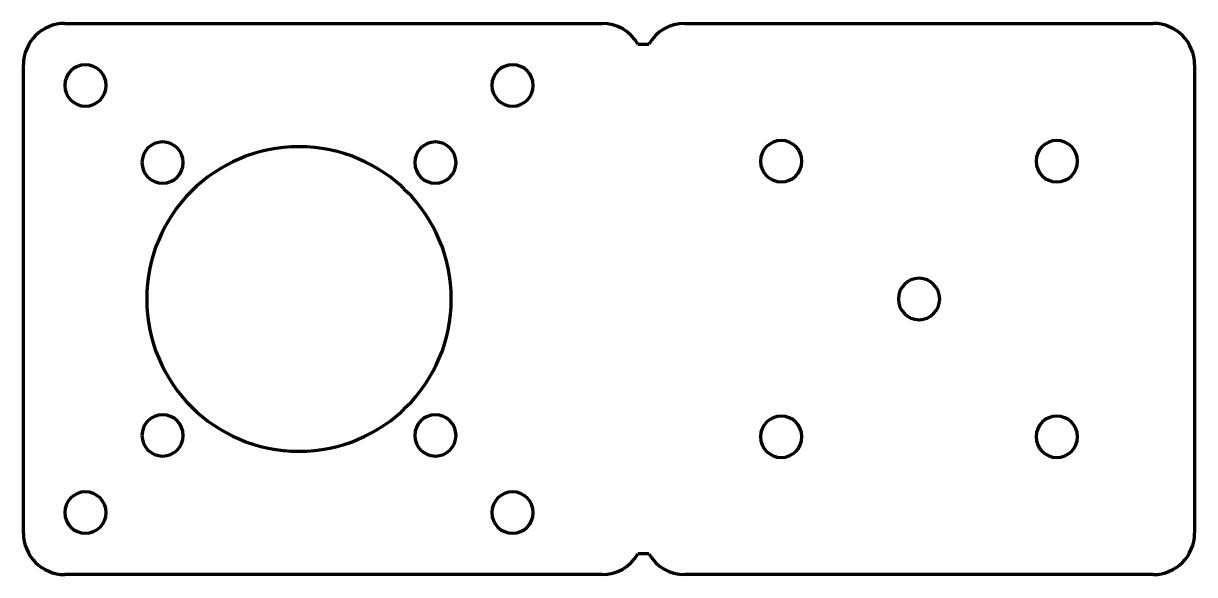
# Model space of a CAD drawing. Header units: millimetres. Extents: x -16 to 69, y -31 to 9.
import ezdxf

# ---------------------------------------------------------------- set-up
doc = ezdxf.new("R2010")
doc.units = ezdxf.units.MM
doc.layers.get('0').update_dxf_attribs({"lineweight": 70})

msp = doc.modelspace()

# ---------------------------------------------------------------- linework, layer by layer
for p, q in [((-13, 9), (26, 9)), ((32, 9), (66, 9)), ((28.598, 7.5), (29.402, 7.5)), ((-16, -28), (-16, 6)), ((69, 6), (69, -28)), ((29.402, -29.5), (28.598, -29.5)), ((26, -31), (-13, -31)), ((66, -31), (32, -31))]:
    msp.add_line(p, q)
at = {"extrusion": (-4.0637e-17, 1.51659e-16, -1)}
for centre, radius in [((11.5, 4.5), 1.5), ((-19.5, 4.5), 1.5), ((5.899, -1.101), 1.5), ((-4, -11), 11.05), ((-13.899, -1.101), 1.5), ((-39, -1), 1.5), ((-59, -1), 1.5), ((-49, -11), 1.5), ((5.899, -20.899), 1.5), ((-13.899, -20.899), 1.5), ((-39, -21), 1.5), ((-59, -21), 1.5), ((11.5, -26.5), 1.5), ((-19.5, -26.5), 1.5)]:
    msp.add_circle(centre, radius, dxfattribs=at)
for centre, start, end in [((-13, 6), 90, 180), ((26, 6), 30, 90), ((32, 6), 90, 150), ((66, 6), 0, 90), ((-13, -28), 180, 270), ((66, -28), 270, 0), ((26, -28), 270, 330), ((32, -28), 210, 270)]:
    msp.add_arc(centre, 3, start, end)

doc.saveas('drawing.dxf')
